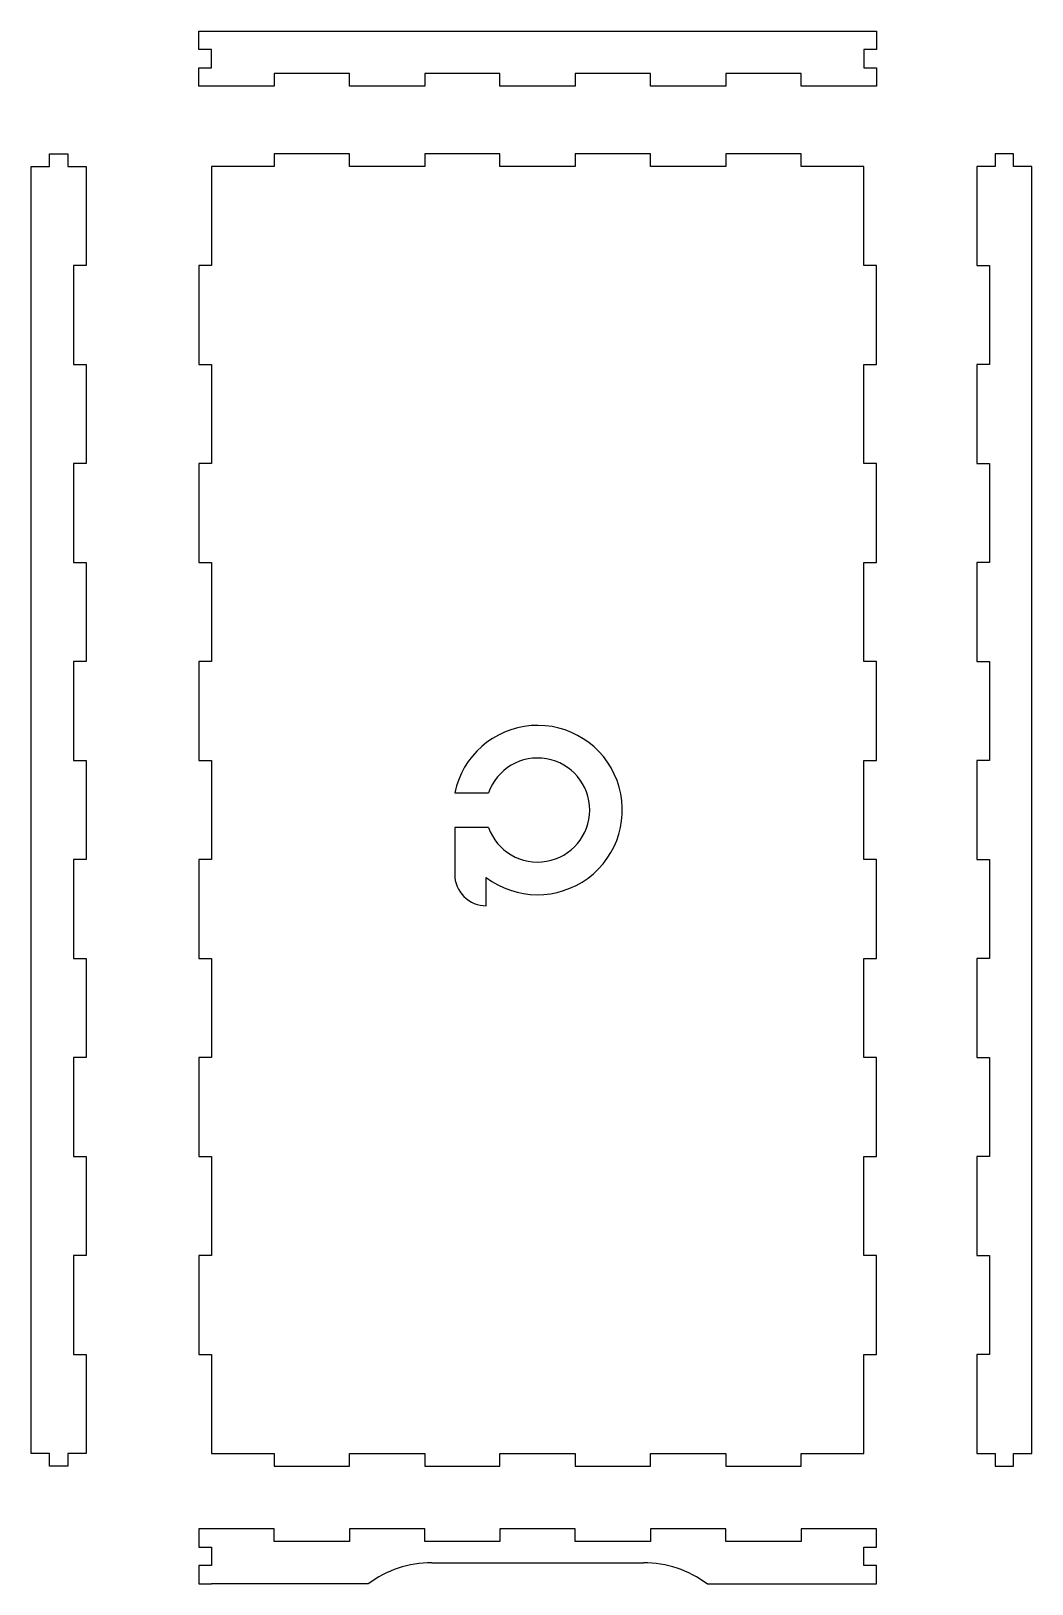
# Model space of a CAD drawing. Extents: x 26 to 263, y 18 to 384.
import ezdxf

# ---------------------------------------------------------------- set-up
doc = ezdxf.new("R2010")
doc.units = 0
doc.header["$MEASUREMENT"] = 0
doc.layers.add('MODELSKETCH_VISIBLE', color=7, linetype='CONTINUOUS')

msp = doc.modelspace()

# ---------------------------------------------------------------- linework, layer by layer
at = {"layer": 'MODELSKETCH_VISIBLE'}
for p, q in [((65.82, 384.46), (68.82, 384.46)), ((65.82, 380.13), (65.82, 384.46)), ((68.82, 384.46), (222.82, 384.46)), ((222.82, 384.46), (225.82, 384.46)), ((225.82, 384.46), (225.82, 380.13)), ((68.82, 380.13), (65.82, 380.13)), ((68.82, 375.79), (68.82, 380.13)), ((225.82, 380.13), (222.82, 380.13)), ((222.82, 380.13), (222.82, 375.79)), ((65.82, 375.79), (68.82, 375.79)), ((65.82, 371.46), (65.82, 375.79)), ((83.6, 374.46), (83.6, 371.46)), ((101.38, 374.46), (83.6, 374.46)), ((101.38, 371.46), (101.38, 374.46)), ((119.15, 374.46), (119.15, 371.46)), ((136.93, 374.46), (119.15, 374.46)), ((136.93, 371.46), (136.93, 374.46)), ((172.49, 374.46), (154.71, 374.46)), ((154.71, 374.46), (154.71, 371.46)), ((172.49, 371.46), (172.49, 374.46)), ((208.04, 374.46), (190.26, 374.46)), ((190.26, 374.46), (190.26, 371.46)), ((208.04, 371.46), (208.04, 374.46)), ((222.82, 375.79), (225.82, 375.79)), ((225.82, 375.79), (225.82, 371.46)), ((83.6, 371.46), (65.82, 371.46)), ((119.15, 371.46), (101.38, 371.46)), ((154.71, 371.46), (136.93, 371.46)), ((190.26, 371.46), (172.49, 371.46)), ((225.82, 371.46), (208.04, 371.46)), ((26.22, 352.46), (30.55, 352.46)), ((26.22, 48.46), (26.22, 352.46)), ((30.55, 355.46), (34.89, 355.46)), ((30.55, 352.46), (30.55, 355.46)), ((34.89, 355.46), (34.89, 352.46)), ((34.89, 352.46), (39.22, 352.46)), ((39.22, 352.46), (39.22, 329.08)), ((83.6, 352.46), (68.82, 352.46)), ((68.82, 352.46), (68.82, 329.08)), ((101.38, 355.46), (83.6, 355.46)), ((83.6, 355.46), (83.6, 352.46)), ((101.38, 352.46), (101.38, 355.46)), ((119.15, 352.46), (101.38, 352.46)), ((119.15, 355.46), (119.15, 352.46)), ((136.93, 355.46), (119.15, 355.46)), ((136.93, 352.46), (136.93, 355.46)), ((154.71, 352.46), (136.93, 352.46)), ((154.71, 355.46), (154.71, 352.46)), ((172.49, 355.46), (154.71, 355.46)), ((172.49, 352.46), (172.49, 355.46)), ((190.26, 352.46), (172.49, 352.46)), ((190.26, 355.46), (190.26, 352.46)), ((208.04, 355.46), (190.26, 355.46)), ((208.04, 352.46), (208.04, 355.46)), ((222.82, 352.46), (208.04, 352.46)), ((222.82, 329.08), (222.82, 352.46)), ((253.85, 352.46), (249.52, 352.46)), ((249.52, 352.46), (249.52, 329.08)), ((258.19, 355.46), (253.85, 355.46)), ((253.85, 355.46), (253.85, 352.46)), ((258.19, 352.46), (258.19, 355.46)), ((262.52, 352.46), (258.19, 352.46)), ((262.52, 48.46), (262.52, 352.46)), ((36.22, 329.08), (36.22, 305.69)), ((39.22, 329.08), (36.22, 329.08)), ((68.82, 329.08), (65.82, 329.08)), ((65.82, 329.08), (65.82, 305.69)), ((225.82, 329.08), (222.82, 329.08)), ((225.82, 305.69), (225.82, 329.08)), ((249.52, 329.08), (252.52, 329.08)), ((252.52, 329.08), (252.52, 305.69)), ((36.22, 305.69), (39.22, 305.69)), ((39.22, 305.69), (39.22, 282.31)), ((65.82, 305.69), (68.82, 305.69)), ((68.82, 305.69), (68.82, 282.31)), ((222.82, 305.69), (225.82, 305.69)), ((222.82, 282.31), (222.82, 305.69)), ((252.52, 305.69), (249.52, 305.69)), ((249.52, 305.69), (249.52, 282.31)), ((36.22, 282.31), (36.22, 258.92)), ((39.22, 282.31), (36.22, 282.31)), ((65.82, 282.31), (65.82, 258.92)), ((68.82, 282.31), (65.82, 282.31)), ((225.82, 282.31), (222.82, 282.31)), ((225.82, 258.92), (225.82, 282.31)), ((249.52, 282.31), (252.52, 282.31)), ((252.52, 282.31), (252.52, 258.92)), ((36.22, 258.92), (39.22, 258.92)), ((39.22, 258.92), (39.22, 235.54)), ((65.82, 258.92), (68.82, 258.92)), ((68.82, 258.92), (68.82, 235.54)), ((222.82, 258.92), (225.82, 258.92)), ((222.82, 235.54), (222.82, 258.92)), ((249.52, 258.92), (249.52, 235.54)), ((252.52, 258.92), (249.52, 258.92)), ((36.22, 235.54), (36.22, 212.15)), ((39.22, 235.54), (36.22, 235.54)), ((68.82, 235.54), (65.82, 235.54)), ((65.82, 235.54), (65.82, 212.15)), ((225.82, 235.54), (222.82, 235.54)), ((225.82, 212.15), (225.82, 235.54)), ((249.52, 235.54), (252.52, 235.54)), ((252.52, 235.54), (252.52, 212.15)), ((36.22, 212.15), (39.22, 212.15)), ((39.22, 212.15), (39.22, 188.77)), ((65.82, 212.15), (68.82, 212.15)), ((68.82, 212.15), (68.82, 188.77)), ((222.82, 188.77), (222.82, 212.15)), ((222.82, 212.15), (225.82, 212.15)), ((249.52, 212.15), (249.52, 188.77)), ((252.52, 212.15), (249.52, 212.15)), ((126.24, 204.55), (134.23, 204.55)), ((126.24, 196.37), (126.24, 185.27)), ((134.23, 196.37), (126.24, 196.37)), ((36.22, 188.77), (36.22, 165.38)), ((39.22, 188.77), (36.22, 188.77)), ((68.82, 188.77), (65.82, 188.77)), ((65.82, 188.77), (65.82, 165.38)), ((225.82, 188.77), (222.82, 188.77)), ((225.82, 165.38), (225.82, 188.77)), ((249.52, 188.77), (252.52, 188.77)), ((252.52, 188.77), (252.52, 165.38)), ((133.68, 177.87), (133.68, 184.56)), ((36.22, 165.38), (39.22, 165.38)), ((39.22, 165.38), (39.22, 142)), ((65.82, 165.38), (68.82, 165.38)), ((68.82, 165.38), (68.82, 142)), ((222.82, 165.38), (225.82, 165.38)), ((222.82, 142), (222.82, 165.38)), ((249.52, 165.38), (249.52, 142)), ((252.52, 165.38), (249.52, 165.38)), ((36.22, 142), (36.22, 118.61)), ((39.22, 142), (36.22, 142)), ((68.82, 142), (65.82, 142)), ((65.82, 142), (65.82, 118.61)), ((225.82, 142), (222.82, 142)), ((225.82, 118.61), (225.82, 142)), ((249.52, 142), (252.52, 142)), ((252.52, 142), (252.52, 118.61)), ((36.22, 118.61), (39.22, 118.61)), ((39.22, 118.61), (39.22, 95.23)), ((65.82, 118.61), (68.82, 118.61)), ((68.82, 118.61), (68.82, 95.23)), ((222.82, 118.61), (225.82, 118.61)), ((222.82, 95.23), (222.82, 118.61)), ((249.52, 118.61), (249.52, 95.23)), ((252.52, 118.61), (249.52, 118.61)), ((39.22, 95.23), (36.22, 95.23)), ((36.22, 95.23), (36.22, 71.84)), ((68.82, 95.23), (65.82, 95.23)), ((65.82, 95.23), (65.82, 71.84)), ((225.82, 95.23), (222.82, 95.23)), ((225.82, 71.84), (225.82, 95.23)), ((249.52, 95.23), (252.52, 95.23)), ((252.52, 95.23), (252.52, 71.84)), ((36.22, 71.84), (39.22, 71.84)), ((39.22, 71.84), (39.22, 48.46)), ((65.82, 71.84), (68.82, 71.84)), ((68.82, 71.84), (68.82, 48.46)), ((222.82, 48.46), (222.82, 71.84)), ((222.82, 71.84), (225.82, 71.84)), ((249.52, 71.84), (249.52, 48.46)), ((252.52, 71.84), (249.52, 71.84)), ((30.55, 48.46), (26.22, 48.46)), ((30.55, 45.46), (30.55, 48.46)), ((39.22, 48.46), (34.89, 48.46)), ((34.89, 48.46), (34.89, 45.46)), ((68.82, 48.46), (83.6, 48.46)), ((83.6, 48.46), (83.6, 45.46)), ((101.38, 48.46), (119.15, 48.46)), ((101.38, 45.46), (101.38, 48.46)), ((119.15, 48.46), (119.15, 45.46)), ((136.93, 45.46), (136.93, 48.46)), ((136.93, 48.46), (154.71, 48.46)), ((154.71, 48.46), (154.71, 45.46)), ((172.49, 45.46), (172.49, 48.46)), ((172.49, 48.46), (190.26, 48.46)), ((190.26, 48.46), (190.26, 45.46)), ((208.04, 45.46), (208.04, 48.46)), ((208.04, 48.46), (222.82, 48.46)), ((249.52, 48.46), (253.85, 48.46)), ((253.85, 48.46), (253.85, 45.46)), ((258.19, 45.46), (258.19, 48.46)), ((258.19, 48.46), (262.52, 48.46)), ((34.89, 45.46), (30.55, 45.46)), ((83.6, 45.46), (101.38, 45.46)), ((119.15, 45.46), (136.93, 45.46)), ((154.71, 45.46), (172.49, 45.46)), ((190.26, 45.46), (208.04, 45.46)), ((253.85, 45.46), (258.19, 45.46)), ((83.6, 30.66), (65.82, 30.66)), ((65.82, 30.66), (65.82, 26.33)), ((83.6, 27.66), (83.6, 30.66)), ((119.15, 30.66), (101.38, 30.66)), ((101.38, 30.66), (101.38, 27.66)), ((119.15, 27.66), (119.15, 30.66)), ((154.71, 30.66), (136.93, 30.66)), ((136.93, 30.66), (136.93, 27.66)), ((154.71, 27.66), (154.71, 30.66)), ((190.26, 30.66), (172.49, 30.66)), ((172.49, 30.66), (172.49, 27.66)), ((190.26, 27.66), (190.26, 30.66)), ((225.82, 30.66), (208.04, 30.66)), ((208.04, 30.66), (208.04, 27.66)), ((225.82, 26.33), (225.82, 30.66)), ((65.82, 26.33), (68.82, 26.33)), ((68.82, 26.33), (68.82, 21.99)), ((101.38, 27.66), (83.6, 27.66)), ((136.93, 27.66), (119.15, 27.66)), ((172.49, 27.66), (154.71, 27.66)), ((208.04, 27.66), (190.26, 27.66)), ((222.82, 21.99), (222.82, 26.33)), ((222.82, 26.33), (225.82, 26.33)), ((120.82, 22.66), (170.82, 22.66)), ((68.82, 21.99), (65.82, 21.99)), ((65.82, 21.99), (65.82, 17.66)), ((225.82, 21.99), (222.82, 21.99)), ((225.82, 17.66), (225.82, 21.99)), ((65.82, 17.66), (68.82, 17.66)), ((105.82, 17.66), (68.82, 17.66)), ((185.82, 17.66), (222.82, 17.66)), ((222.82, 17.66), (225.82, 17.66))]:
    msp.add_line(p, q, dxfattribs=at)
for centre, radius, start, end in [((145.82, 200.46), 20, 232.6321, 168.2145), ((145.82, 200.46), 12.29, 199.4214, 160.5786), ((133.65, 185.27), 7.41, 180, 270.2561), ((120.82, -2.34), 25, 90, 126.8699), ((170.82, -2.34), 25, 53.1301, 90)]:
    msp.add_arc(centre, radius, start, end, dxfattribs=at)

doc.saveas('drawing.dxf')
